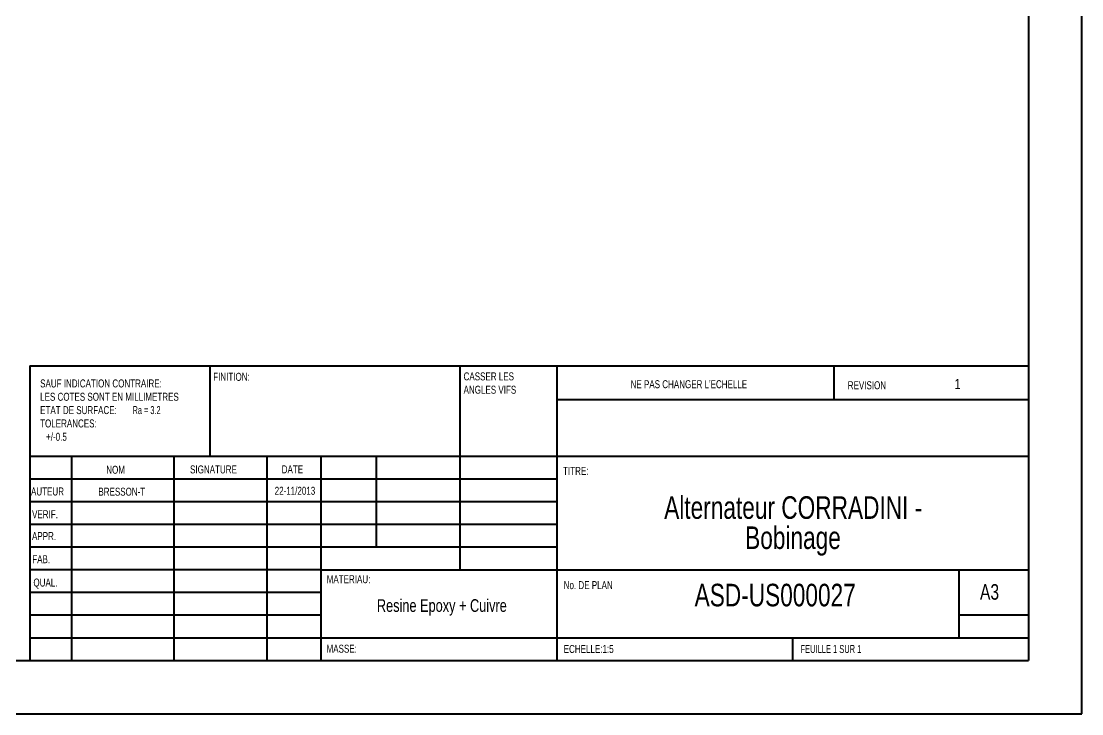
# Model space of a CAD drawing. Header units: millimetres. Extents: x 0 to 420, y 0 to 297.
# Drawn here: x 221.3 to 420.1, y 0.2 to 130 of the extents above; entities that cross this region are included whole.
import ezdxf

# ---------------------------------------------------------------- set-up
doc = ezdxf.new("R2010")
doc.units = ezdxf.units.MM
doc.styles.add('SLDTEXTSTYLE0', font='TXT', dxfattribs={"width": 0.75})
doc.styles.add('SLDTEXTSTYLE1', font='TXT', dxfattribs={"width": 0.7})
doc.styles.add('SLDTEXTSTYLE2', font='TXT', dxfattribs={"width": 0.6875})

# ---------------------------------------------------------------- blocks, each defined once
blk = doc.blocks.new('SW_NOTE_1')
at = {"color": 0, "linetype": 'Continuous', "lineweight": 0, "attachment_point": 2, "style": 'SLDTEXTSTYLE0'}
for s, insert, char_height in [('Alternateur CORRADINI -', (33.01, 5.46), 4.2333), ('Bobinage', (32.97, -0.19), 4.233)]:
    blk.add_mtext(s, dxfattribs=dict(at, insert=insert, char_height=char_height))
blk = doc.blocks.new('SW_NOTE_2')
at = {"color": 0, "linetype": 'Continuous', "lineweight": 0, "char_height": 1.5, "attachment_point": 1, "style": 'SLDTEXTSTYLE0'}
for s, insert in [('CASSER LES', (0, 1.93)), ('ANGLES VIFS', (0, -0.57))]:
    blk.add_mtext(s, dxfattribs=dict(at, insert=insert))
blk = doc.blocks.new('SW_NOTE_3')
at = {"color": 0, "linetype": 'Continuous', "lineweight": 0, "char_height": 1.5, "attachment_point": 1}
for s, insert, style in [('SAUF INDICATION CONTRAIRE:', (0, 1.93), 'SLDTEXTSTYLE0'), ('LES COTES SONT EN MILLIMETRES', (0, -0.57), 'SLDTEXTSTYLE0'), ('ETAT DE SURFACE:', (0, -3.07), 'SLDTEXTSTYLE0'), ('Ra = 3.2', (17.33, -3.07), 'SLDTEXTSTYLE2'), ('TOLERANCES:', (0, -5.57), 'SLDTEXTSTYLE0'), ('+/-0.5', (1.12, -8.07), 'SLDTEXTSTYLE0')]:
    blk.add_mtext(s, dxfattribs=dict(at, insert=insert, style=style))

msp = doc.modelspace()

# ---------------------------------------------------------------- linework, layer by layer
at = {"color": 7, "linetype": 'Continuous', "lineweight": 40}
for p, q in [((420.078844, 0.21478), (420.078844, 297.21478)), ((410.078844, 287.21478), (410.078844, 10.21478)), ((222.878844, 65.46478), (410.078844, 65.46478)), ((222.878844, 65.46478), (222.878844, 10.21478)), ((256.678844, 48.46478), (256.678844, 65.46478)), ((303.478844, 65.46478), (303.478844, 27.21478)), ((321.678844, 65.46478), (321.678844, 10.21478)), ((373.678844, 59.08978), (373.678844, 65.46478)), ((410.078844, 59.08978), (321.678844, 59.08978)), ((410.078844, 48.46478), (222.878844, 48.46478)), ((230.678844, 48.46478), (230.678844, 10.21478)), ((249.869796, 48.46478), (249.869796, 10.21478)), ((267.27777, 48.46478), (267.27777, 10.21478)), ((277.478844, 10.21478), (277.478844, 48.46478)), ((287.878844, 31.46478), (287.878844, 48.46478)), ((321.678844, 44.21478), (222.878844, 44.21478)), ((321.678844, 39.96478), (222.878844, 39.96478)), ((321.678844, 35.71478), (222.878844, 35.71478)), ((321.678844, 31.46478), (222.878844, 31.46478)), ((277.478844, 27.21478), (222.878844, 27.21478)), ((277.478844, 27.21478), (410.078844, 27.21478)), ((397.078844, 14.46478), (397.078844, 27.21478)), ((277.478844, 22.964708), (222.878844, 22.964708)), ((277.478844, 18.71478), (222.878844, 18.71478)), ((410.078844, 18.71478), (397.078844, 18.71478)), ((222.878844, 14.46478), (410.078844, 14.46478)), ((365.878844, 10.21478), (365.878844, 14.46478)), ((25.078844, 10.21478), (410.078844, 10.21478)), ((0.078844, 0.21478), (420.078844, 0.21478))]:
    msp.add_line(p, q, dxfattribs=at)

# ---------------------------------------------------------------- block references
at = {"color": 7, "linetype": 'Continuous', "lineweight": 0}
for name, p in [('SW_NOTE_2', (304.188059, 62.28427)), ('SW_NOTE_3', (224.803524, 60.965741)), ('SW_NOTE_1', (332.96828, 35.533544))]:
    msp.add_blockref(name, p, dxfattribs=at)

# ---------------------------------------------------------------- texts
for s, insert, char_height, attachment_point, style in [('FINITION:', (257.250136, 64.134052), 1.5, 1, 'SLDTEXTSTYLE0'), ("NE PAS CHANGER L'ECHELLE", (335.493484, 62.747774), 1.5, 1, 'SLDTEXTSTYLE0'), ('REVISION', (376.206425, 62.549689), 1.5, 1, 'SLDTEXTSTYLE0'), ('1', (396.789033, 62.990095), 1.905, 2, 'SLDTEXTSTYLE0'), ('NOM', (237.201083, 46.716263), 1.5, 1, 'SLDTEXTSTYLE0'), ('SIGNATURE', (252.912431, 46.776537), 1.5, 1, 'SLDTEXTSTYLE0'), ('DATE', (270.093546, 46.79096), 1.5, 1, 'SLDTEXTSTYLE0'), ('TITRE:', (322.835031, 46.493115), 1.5, 1, 'SLDTEXTSTYLE0'), ('AUTEUR', (223.090993, 42.644495), 1.5, 1, 'SLDTEXTSTYLE0'), ('BRESSON-T', (240.113526, 42.598146), 1.4986, 2, 'SLDTEXTSTYLE0'), ('22-11/2013', (272.576272, 42.77388), 1.4986, 2, 'SLDTEXTSTYLE0'), ('VERIF.', (223.289312, 38.369188), 1.5, 1, 'SLDTEXTSTYLE0'), ('APPR.', (223.280566, 34.279076), 1.5, 1, 'SLDTEXTSTYLE0'), ('FAB.', (223.33403, 29.948485), 1.5, 1, 'SLDTEXTSTYLE0'), ('MATERIAU:', (278.524706, 26.200837), 1.5, 1, 'SLDTEXTSTYLE0'), ('QUAL.', (223.547886, 25.56443), 1.5, 1, 'SLDTEXTSTYLE0'), ('No. DE PLAN', (322.95281, 25.083418), 1.5, 1, 'SLDTEXTSTYLE0'), ('ASD-US000027', (362.605433, 24.587437), 4.23333333, 2, 'SLDTEXTSTYLE0'), ('A3', (400.999828, 24.515225), 2.9104167, 1, 'SLDTEXTSTYLE0'), ('Resine Epoxy + Cuivre', (300.111853, 21.700346), 2.38125, 2, 'SLDTEXTSTYLE0'), ('MASSE:', (278.496655, 13.164092), 1.4986, 1, 'SLDTEXTSTYLE0'), ('ECHELLE:1:5', (322.95281, 13.114868), 1.5, 1, 'SLDTEXTSTYLE0'), ('FEUILLE 1 SUR 1', (367.357138, 13.114868), 1.5, 1, 'SLDTEXTSTYLE1')]:
    msp.add_mtext(s, dxfattribs=dict(at, insert=insert, char_height=char_height, attachment_point=attachment_point, style=style))

doc.saveas('drawing.dxf')
